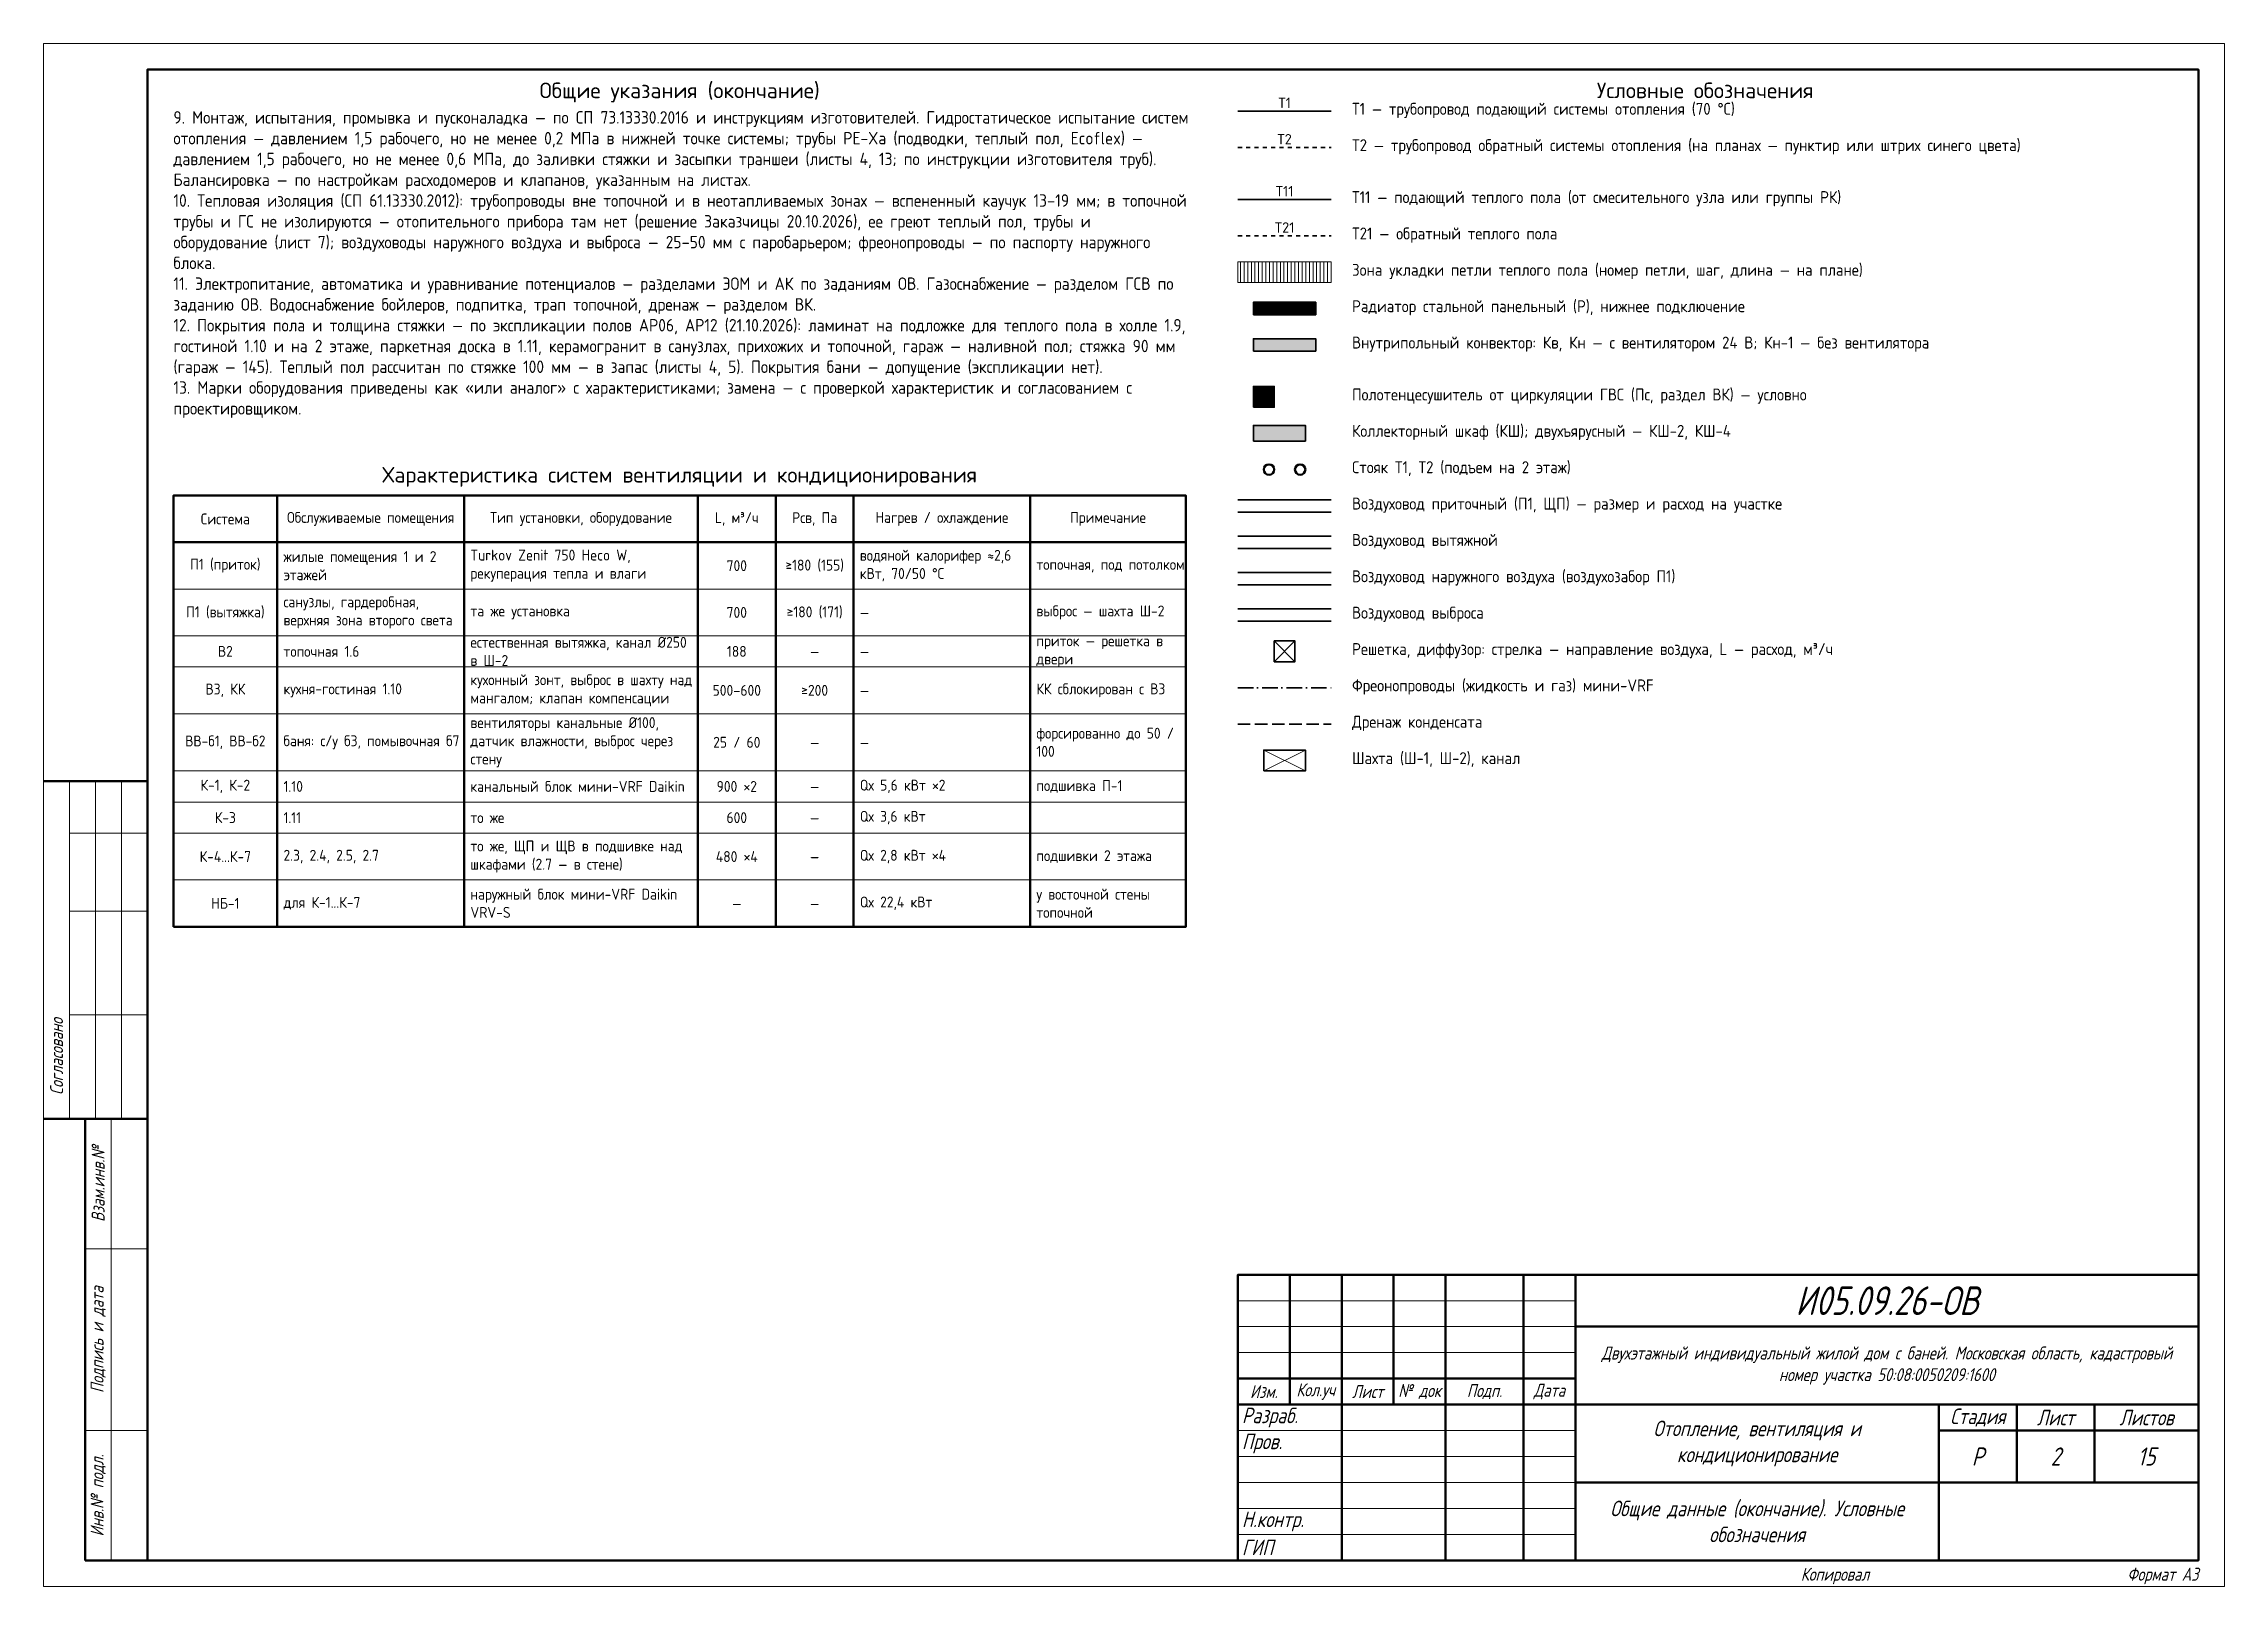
# Paper-space layout 'Лист' of a CAD drawing. Header units: millimetres. Extents: x 0 to 420, y 0 to 297.
import ezdxf
from ezdxf.enums import TextEntityAlignment as Align

# ---------------------------------------------------------------- set-up
doc = ezdxf.new("R2010")
doc.units = ezdxf.units.MM
for name, pattern in [('ОВ_ПУНКТ', [160, 80, -80]), ('ОВ_ШП', [460, 300, -80, 0, -80]), ('ОВ_ШТРИХ', [330, 240, -90])]:
    doc.linetypes.add(name, pattern=pattern)
for name, color, linetype, lineweight in [('ОВ_В', 32, 'Continuous', 35), ('ОВ_Выброс', 8, 'Continuous', 35), ('ОВ_Дренаж', 4, 'Continuous', 25), ('ОВ_КШ', 7, 'Continuous', 35), ('ОВ_Н', 3, 'Continuous', 35), ('ОВ_П', 5, 'Continuous', 35), ('ОВ_приборы', 7, 'Continuous', 35), ('ОВ_Т1', 1, 'Continuous', 50), ('ОВ_Т11', 6, 'Continuous', 35), ('ОВ_Т2', 5, 'Continuous', 50), ('ОВ_Т21', 4, 'Continuous', 35), ('ОВ_ТП', 1, 'Continuous', 13), ('ОВ_Фреон', 6, 'Continuous', 35), ('ОВ_шахты', 7, 'Continuous', 35), ('Рамка', 7, 'Continuous', 50), ('Таблицы', 7, 'Continuous', 18), ('Текст', 7, 'Continuous', 18), ('Тонкие', 8, 'Continuous', 13)]:
    doc.layers.add(name, color=color, linetype=linetype, lineweight=lineweight)
doc.styles.add('GOST', font='isocpeur.ttf', dxfattribs={"width": 0.9})
doc.styles.add('GOST_I', font='isocpeur.ttf', dxfattribs={"width": 0.8})

psp = doc.layouts.new('Лист')

# ---------------------------------------------------------------- hatches: boundary and pattern name
at = {"layer": 'ОВ_КШ'}
psp.add_hatch(color=2, dxfattribs=at).paths.add_polyline_path([(233, 220.5), (243, 220.5), (243, 223.5), (233, 223.5)])
at = {"layer": 'ОВ_приборы'}
h = psp.add_hatch(dxfattribs=at)
h.set_pattern_fill('ANSI31', scale=0.03, angle=45)
h.paths.add_polyline_path([(233, 244.8), (245, 244.8), (245, 247.2), (233, 247.2)])
psp.add_hatch(color=1, dxfattribs=at).paths.add_polyline_path([(233, 237.8), (245, 237.8), (245, 240.2), (233, 240.2)])
h = psp.add_hatch(dxfattribs=at)
h.set_pattern_fill('ANSI37', scale=0.02)
h.paths.add_polyline_path([(233, 227), (237, 227), (237, 231), (233, 231)])
at = {"layer": 'ОВ_ТП'}
h = psp.add_hatch(dxfattribs=at)
h.set_pattern_fill('ANSI31', scale=0.22, angle=45)
h.paths.add_polyline_path([(230, 251), (248, 251), (248, 255), (230, 255)])

# ---------------------------------------------------------------- linework, layer by layer
at = {"layer": 'ОВ_В'}
for points in [[(230, 202.2), (248, 202.2)], [(230, 199.8), (248, 199.8)]]:
    psp.add_lwpolyline(points, dxfattribs=at)
at = {"layer": 'ОВ_Выброс'}
for points in [[(230, 188.2), (248, 188.2)], [(230, 185.8), (248, 185.8)]]:
    psp.add_lwpolyline(points, dxfattribs=at)
at = {"layer": 'ОВ_Дренаж', "linetype": 'ОВ_ШТРИХ', "lineweight": 35, "ltscale": 0.01}
psp.add_lwpolyline([(230, 166), (248, 166)], dxfattribs=at)
at = {"layer": 'ОВ_КШ'}
psp.add_lwpolyline([(233, 220.5), (243, 220.5), (243, 223.5), (233, 223.5)], close=True, dxfattribs=at)
at = {"layer": 'ОВ_Н'}
for points in [[(230, 195.2), (248, 195.2)], [(230, 192.8), (248, 192.8)]]:
    psp.add_lwpolyline(points, dxfattribs=at)
at = {"layer": 'ОВ_П'}
for points in [[(230, 209.2), (248, 209.2)], [(230, 206.8), (248, 206.8)], [(237, 178), (241, 182)], [(237, 182), (241, 178)]]:
    psp.add_lwpolyline(points, dxfattribs=at)
psp.add_lwpolyline([(237, 178), (241, 178), (241, 182), (237, 182)], close=True, dxfattribs=at)
at = {"layer": 'ОВ_приборы'}
for points in [[(233, 244.8), (245, 244.8), (245, 247.2), (233, 247.2)], [(233, 237.8), (245, 237.8), (245, 240.2), (233, 240.2)], [(233, 227), (237, 227), (237, 231), (233, 231)]]:
    psp.add_lwpolyline(points, close=True, dxfattribs=at)
at = {"layer": 'ОВ_Т1', "lineweight": 35}
psp.add_lwpolyline([(230, 284), (248, 284)], dxfattribs=at)
at = {"layer": 'ОВ_Т1'}
psp.add_circle((236, 215), 1, dxfattribs=at)
at = {"layer": 'ОВ_Т11', "lineweight": 35}
psp.add_lwpolyline([(230, 267), (248, 267)], dxfattribs=at)
at = {"layer": 'ОВ_Т2', "linetype": 'ОВ_ПУНКТ', "lineweight": 35, "ltscale": 0.01}
psp.add_lwpolyline([(230, 277), (248, 277)], dxfattribs=at)
at = {"layer": 'ОВ_Т2'}
psp.add_circle((242, 215), 1, dxfattribs=at)
at = {"layer": 'ОВ_Т21', "linetype": 'ОВ_ПУНКТ', "lineweight": 35, "ltscale": 0.01}
psp.add_lwpolyline([(230, 260), (248, 260)], dxfattribs=at)
at = {"layer": 'ОВ_ТП'}
psp.add_lwpolyline([(230, 251), (248, 251), (248, 255), (230, 255)], close=True, dxfattribs=at)
at = {"layer": 'ОВ_Фреон', "linetype": 'ОВ_ШП', "lineweight": 35, "ltscale": 0.01}
psp.add_lwpolyline([(230, 173), (248, 173)], dxfattribs=at)
at = {"layer": 'ОВ_шахты'}
psp.add_lwpolyline([(235, 157), (243, 157), (243, 161), (235, 161)], close=True, dxfattribs=at)
at = {"layer": 'ОВ_шахты', "lineweight": 18}
for points in [[(235, 157), (243, 161)], [(235, 161), (243, 157)]]:
    psp.add_lwpolyline(points, dxfattribs=at)
at = {"layer": 'Рамка', "lineweight": 50}
for points in [[(20, 5), (415, 5), (415, 292), (20, 292)], [(230, 5), (415, 5), (415, 60), (230, 60)]]:
    psp.add_lwpolyline(points, close=True, dxfattribs=at)
at = {"layer": 'Таблицы', "lineweight": 50}
for p, q in [((45, 210), (45, 127)), ((81, 210), (81, 127)), ((126, 210), (126, 127)), ((141, 210), (141, 127)), ((156, 210), (156, 127)), ((190, 210), (190, 127)), ((25, 201), (220, 201)), ((0, 155), (20, 155)), ((0, 90), (20, 90)), ((8, 5), (8, 90)), ((240, 35), (240, 60)), ((250, 5), (250, 60)), ((260, 35), (260, 60)), ((270, 5), (270, 60)), ((285, 5), (285, 60)), ((295, 5), (295, 60)), ((295, 50), (415, 50)), ((230, 40), (295, 40)), ((230, 35), (415, 35)), ((365, 5), (365, 35)), ((380, 20), (380, 35)), ((395, 20), (395, 35)), ((365, 30), (415, 30)), ((295, 20), (415, 20)), ((8, 5), (20, 5))]:
    psp.add_line(p, q, dxfattribs=at)
at = {"layer": 'Таблицы', "lineweight": 18}
for p, q in [((25, 192), (220, 192)), ((25, 183), (220, 183)), ((25, 177), (220, 177)), ((25, 168), (220, 168)), ((25, 157), (220, 157)), ((25, 151), (220, 151)), ((25, 145), (220, 145)), ((25, 136), (220, 136)), ((25, 127), (220, 127)), ((230, 55), (295, 55)), ((230, 50), (295, 50)), ((230, 45), (295, 45)), ((230, 30), (295, 30)), ((230, 25), (295, 25)), ((230, 20), (295, 20)), ((230, 15), (295, 15)), ((230, 10), (295, 10))]:
    psp.add_line(p, q, dxfattribs=at)
at = {"layer": 'Таблицы'}
for p, q in [((5, 90), (5, 155)), ((10, 90), (10, 155)), ((15, 90), (15, 155)), ((5, 145), (20, 145)), ((5, 130), (20, 130)), ((5, 110), (20, 110)), ((13, 5), (13, 90)), ((8, 65), (20, 65)), ((8, 30), (20, 30))]:
    psp.add_line(p, q, dxfattribs=at)
at = {"layer": 'Таблицы', "lineweight": 50}
psp.add_lwpolyline([(25, 127), (220, 127), (220, 210), (25, 210)], close=True, dxfattribs=at)
at = {"layer": 'Тонкие'}
psp.add_lwpolyline([(0, 0), (420, 0), (420, 297), (0, 297)], close=True, dxfattribs=at)

# ---------------------------------------------------------------- texts
at = {"layer": 'ОВ_Т1', "style": 'GOST'}
psp.add_text('Т1', height=2, dxfattribs=at).set_placement((239, 285.6), align=Align.MIDDLE_CENTER)
at = {"layer": 'ОВ_Т11', "style": 'GOST'}
psp.add_text('Т11', height=2, dxfattribs=at).set_placement((239, 268.6), align=Align.MIDDLE_CENTER)
at = {"layer": 'ОВ_Т2', "style": 'GOST'}
psp.add_text('Т2', height=2, dxfattribs=at).set_placement((239, 278.6), align=Align.MIDDLE_CENTER)
at = {"layer": 'ОВ_Т21', "style": 'GOST'}
psp.add_text('Т21', height=2, dxfattribs=at).set_placement((239, 261.6), align=Align.MIDDLE_CENTER)
at = {"layer": 'Текст', "style": 'GOST'}
for s, p in [('Общие указания (окончание)', (122.5, 288)), ('Условные обозначения', (320, 288)), ('Характеристика систем вентиляции и кондиционирования', (122.5, 214))]:
    psp.add_text(s, height=3, dxfattribs=at).set_placement(p, align=Align.MIDDLE_CENTER)
at = {"layer": 'Текст'}
for s, insert, char_height, width, attachment_point, style in [('Т1 — трубопровод подающий системы отопления (70 °С)', (252, 285.6), 2.3, 160, 1, 'GOST'), ('9. Монтаж, испытания, промывка и пусконаладка — по СП 73.13330.2016 и инструкциям изготовителей. Гидростатическое испытание систем отопления — давлением 1,5 рабочего, но не менее 0,2 МПа в нижней точке системы; трубы PE-Xa (подводки, теплый пол, Ecoflex) — давлением 1,5 рабочего, но не менее 0,6 МПа, до заливки стяжки и засыпки траншеи (листы 4, 13; по инструкции изготовителя труб). Балансировка — по настройкам расходомеров и клапанов, указанным на листах.\\P10. Тепловая изоляция (СП 61.13330.2012): трубопроводы вне топочной и в неотапливаемых зонах — вспененный каучук 13–19 мм; в топочной трубы и ГС не изолируются — отопительного прибора там нет (решение Заказчицы 20.10.2026), ее греют теплый пол, трубы и оборудование (лист 7); воздуховоды наружного воздуха и выброса — 25–50 мм с паробарьером; фреонопроводы — по паспорту наружного блока.\\P11. Электропитание, автоматика и уравнивание потенциалов — разделами ЭОМ и АК по заданиям ОВ. Газоснабжение — разделом ГСВ по заданию ОВ. Водоснабжение бойлеров, подпитка, трап топочной, дренаж — разделом ВК.\\P12. Покрытия пола и толщина стяжки — по экспликации полов АР06, АР12 (21.10.2026): ламинат на подложке для теплого пола в холле 1.9, гостиной 1.10 и на 2 этаже, паркетная доска в 1.11, керамогранит в санузлах, прихожих и топочной, гараж — наливной пол; стяжка 90 мм (гараж — 145). Теплый пол рассчитан по стяжке 100 мм — в запас (листы 4, 5). Покрытия бани — допущение (экспликации нет).\\P13. Марки оборудования приведены как «или аналог» с характеристиками; замена — с проверкой характеристик и согласованием с проектировщиком.', (25, 284), 2.4, 195, 1, 'GOST'), ('Т2 — трубопровод обратный системы отопления (на планах — пунктир или штрих синего цвета)', (252, 278.6), 2.3, 160, 1, 'GOST'), ('Т11 — подающий теплого пола (от смесительного узла или группы РК)', (252, 268.6), 2.3, 160, 1, 'GOST'), ('Т21 — обратный теплого пола', (252, 261.6), 2.3, 160, 1, 'GOST'), ('Зона укладки петли теплого пола (номер петли, шаг, длина — на плане)', (252, 254.6), 2.3, 160, 1, 'GOST'), ('Радиатор стальной панельный (Р), нижнее подключение', (252, 247.6), 2.3, 160, 1, 'GOST'), ('Внутрипольный конвектор: Кв, Кн — с вентилятором 24 В; Кн-1 — без вентилятора', (252, 240.6), 2.3, 160, 1, 'GOST'), ('Полотенцесушитель от циркуляции ГВС (Пс, раздел ВК) — условно', (252, 230.6), 2.3, 160, 1, 'GOST'), ('Коллекторный шкаф (КШ); двухъярусный — КШ-2, КШ-4', (252, 223.6), 2.3, 160, 1, 'GOST'), ('Стояк Т1, Т2 (подъем на 2 этаж)', (252, 216.6), 2.3, 160, 1, 'GOST'), ('Система', (35, 205.5), 2.1, 18, 5, 'GOST'), ('Обслуживаемые помещения', (63, 205.5), 2.1, 34, 5, 'GOST'), ('Тип установки, оборудование', (103.5, 205.5), 2.1, 43, 5, 'GOST'), ('L, м³/ч', (133.5, 205.5), 2.1, 13, 5, 'GOST'), ('Pсв, Па', (148.5, 205.5), 2.1, 13, 5, 'GOST'), ('Нагрев / охлаждение', (173, 205.5), 2.1, 32, 5, 'GOST'), ('Примечание', (205, 205.5), 2.1, 28, 5, 'GOST'), ('Воздуховод приточный (П1, ЩП) — размер и расход на участке', (252, 209.6), 2.3, 160, 1, 'GOST'), ('Воздуховод вытяжной', (252, 202.6), 2.3, 160, 1, 'GOST'), ('П1 (приток)', (35, 196.5), 2.1, 18, 5, 'GOST'), ('жилые помещения 1 и 2 этажей', (46.2, 196.5), 2.1, 33.6, 4, 'GOST'), ('Turkov Zenit 750 Heco W, рекуперация тепла и влаги', (82.2, 196.5), 2.1, 42.6, 4, 'GOST'), ('700', (133.5, 196.5), 2.1, 13, 5, 'GOST'), ('≥180 (155)', (148.5, 196.5), 2.1, 13, 5, 'GOST'), ('водяной калорифер ≈2,6 кВт, 70/50 °С', (157.2, 196.5), 2.1, 31.6, 4, 'GOST'), ('топочная, под потолком', (191.2, 196.5), 2.1, 27.6, 4, 'GOST'), ('Воздуховод наружного воздуха (воздухозабор П1)', (252, 195.6), 2.3, 160, 1, 'GOST'), ('санузлы, гардеробная, верхняя зона второго света', (46.2, 187.5), 2.1, 33.6, 4, 'GOST'), ('П1 (вытяжка)', (35, 187.5), 2.1, 18, 5, 'GOST'), ('та же установка', (82.2, 187.5), 2.1, 42.6, 4, 'GOST'), ('700', (133.5, 187.5), 2.1, 13, 5, 'GOST'), ('≥180 (171)', (148.5, 187.5), 2.1, 13, 5, 'GOST'), ('—', (157.2, 187.5), 2.1, 31.6, 4, 'GOST'), ('выброс — шахта Ш-2', (191.2, 187.5), 2.1, 27.6, 4, 'GOST'), ('Воздуховод выброса', (252, 188.6), 2.3, 160, 1, 'GOST'), ('В2', (35, 180), 2.1, 18, 5, 'GOST'), ('топочная 1.6', (46.2, 180), 2.1, 33.6, 4, 'GOST'), ('естественная вытяжка, канал Ø250 в Ш-2', (82.2, 180), 2.1, 42.6, 4, 'GOST'), ('188', (133.5, 180), 2.1, 13, 5, 'GOST'), ('приток — решетка в двери', (191.2, 180), 2.1, 27.6, 4, 'GOST'), ('Решетка, диффузор: стрелка — направление воздуха, L — расход, м³/ч', (252, 181.6), 2.3, 160, 1, 'GOST'), ('—', (148.5, 180), 2.1, 13, 5, 'GOST'), ('—', (157.2, 180), 2.1, 31.6, 4, 'GOST'), ('ВЗ, КК', (35, 172.5), 2.1, 18, 5, 'GOST'), ('кухня-гостиная 1.10', (46.2, 172.5), 2.1, 33.6, 4, 'GOST'), ('кухонный зонт, выброс в шахту над мангалом; клапан компенсации', (82.2, 172.5), 2.1, 42.6, 4, 'GOST'), ('500–600', (133.5, 172.5), 2.1, 13, 5, 'GOST'), ('≥200', (148.5, 172.5), 2.1, 13, 5, 'GOST'), ('—', (157.2, 172.5), 2.1, 31.6, 4, 'GOST'), ('КК сблокирован с ВЗ', (191.2, 172.5), 2.1, 27.6, 4, 'GOST'), ('Фреонопроводы (жидкость и газ) мини-VRF', (252, 174.6), 2.3, 160, 1, 'GOST'), ('ВВ-б1, ВВ-б2', (35, 162.5), 2.1, 18, 5, 'GOST'), ('баня: с/у б3, помывочная б7', (46.2, 162.5), 2.1, 33.6, 4, 'GOST'), ('вентиляторы канальные Ø100, датчик влажности, выброс через стену', (82.2, 162.5), 2.1, 42.6, 4, 'GOST'), ('форсированно до 50 / 100', (191.2, 162.5), 2.1, 27.6, 4, 'GOST'), ('Дренаж конденсата', (252, 167.6), 2.3, 160, 1, 'GOST'), ('25 / 60', (133.5, 162.5), 2.1, 13, 5, 'GOST'), ('—', (148.5, 162.5), 2.1, 13, 5, 'GOST'), ('—', (157.2, 162.5), 2.1, 31.6, 4, 'GOST'), ('Шахта (Ш-1, Ш-2), канал', (252, 160.6), 2.3, 160, 1, 'GOST'), ('К-1, К-2', (35, 154), 2.1, 18, 5, 'GOST'), ('1.10', (46.2, 154), 2.1, 33.6, 4, 'GOST'), ('канальный блок мини-VRF Daikin', (82.2, 154), 2.1, 42.6, 4, 'GOST'), ('900 ×2', (133.5, 154), 2.1, 13, 5, 'GOST'), ('—', (148.5, 154), 2.1, 13, 5, 'GOST'), ('Qх 5,6 кВт ×2', (157.2, 154), 2.1, 31.6, 4, 'GOST'), ('подшивка П-1', (191.2, 154), 2.1, 27.6, 4, 'GOST'), ('К-3', (35, 148), 2.1, 18, 5, 'GOST'), ('1.11', (46.2, 148), 2.1, 33.6, 4, 'GOST'), ('то же', (82.2, 148), 2.1, 42.6, 4, 'GOST'), ('600', (133.5, 148), 2.1, 13, 5, 'GOST'), ('—', (148.5, 148), 2.1, 13, 5, 'GOST'), ('Qх 3,6 кВт', (157.2, 148), 2.1, 31.6, 4, 'GOST'), ('то же, ЩП и ЩВ в подшивке над шкафами (2.7 — в стене)', (82.2, 140.5), 2.1, 42.6, 4, 'GOST'), ('К-4...К-7', (35, 140.5), 2.1, 18, 5, 'GOST'), ('2.3, 2.4, 2.5, 2.7', (46.2, 140.5), 2.1, 33.6, 4, 'GOST'), ('480 ×4', (133.5, 140.5), 2.1, 13, 5, 'GOST'), ('—', (148.5, 140.5), 2.1, 13, 5, 'GOST'), ('Qх 2,8 кВт ×4', (157.2, 140.5), 2.1, 31.6, 4, 'GOST'), ('подшивки 2 этажа', (191.2, 140.5), 2.1, 27.6, 4, 'GOST'), ('НБ-1', (35, 131.5), 2.1, 18, 5, 'GOST'), ('для К-1...К-7', (46.2, 131.5), 2.1, 33.6, 4, 'GOST'), ('наружный блок мини-VRF Daikin VRV-S', (82.2, 131.5), 2.1, 42.6, 4, 'GOST'), ('—', (133.5, 131.5), 2.1, 13, 5, 'GOST'), ('—', (148.5, 131.5), 2.1, 13, 5, 'GOST'), ('Qх 22,4 кВт', (157.2, 131.5), 2.1, 31.6, 4, 'GOST'), ('у восточной стены топочной', (191.2, 131.5), 2.1, 27.6, 4, 'GOST'), ('{\\W0.8;\\Q15;Двухэтажный индивидуальный жилой дом с баней. Московская область, кадастровый номер участка 50:08:0050209:1600}', (355, 42.5), 2.5, 116, 5, 'GOST_I'), ('{\\W0.8;\\Q15;Отопление, вентиляция и кондиционирование}', (330, 27.5), 3, 66, 5, 'GOST_I'), ('{\\W0.8;\\Q15;Общие данные (окончание). Условные обозначения}', (330, 12.5), 3, 66, 5, 'GOST_I')]:
    psp.add_mtext(s, dxfattribs=dict(at, insert=insert, char_height=char_height, width=width, attachment_point=attachment_point, style=style))
at = {"layer": 'Текст', "char_height": 2.5, "attachment_point": 5, "rotation": 90, "style": 'GOST_I'}
for s, insert in [('{\\W0.8;\\Q15;Согласовано}', (2.5, 102)), ('{\\W0.8;\\Q15;Взам.инв.№}', (10.5, 77.5)), ('{\\W0.8;\\Q15;Подпись и дата}', (10.5, 47.5)), ('{\\W0.8;\\Q15;Инв.№ подл.}', (10.5, 17.5))]:
    psp.add_mtext(s, dxfattribs=dict(at, insert=insert))
at = {"layer": 'Текст', "style": 'GOST_I'}
for s, insert, char_height, attachment_point in [('{\\W0.8;\\Q15;И05.09.26-ОВ}', (355, 55), 5.5, 5), ('{\\W0.8;\\Q15;Изм.}', (235, 37.5), 2.5, 5), ('{\\W0.8;\\Q15;Кол.уч}', (245, 37.5), 2.5, 5), ('{\\W0.8;\\Q15;Лист}', (255, 37.5), 2.5, 5), ('{\\W0.8;\\Q15;№ док}', (265, 37.5), 2.5, 5), ('{\\W0.8;\\Q15;Подп.}', (277.5, 37.5), 2.5, 5), ('{\\W0.8;\\Q15;Дата}', (290, 37.5), 2.5, 5), ('{\\W0.8;\\Q15;Разраб.}', (230.8, 32.5), 3, 4), ('{\\W0.8;\\Q15;Стадия}', (372.5, 32.5), 3, 5), ('{\\W0.8;\\Q15;Лист}', (387.5, 32.5), 3, 5), ('{\\W0.8;\\Q15;Листов}', (405, 32.5), 3, 5), ('{\\W0.8;\\Q15;Пров.}', (230.8, 27.5), 3, 4), ('{\\W0.8;\\Q15;}', (250.8, 32.5), 3, 4), ('{\\W0.8;\\Q15;}', (285.6, 32.5), 3, 4), ('{\\W0.8;\\Q15;}', (250.8, 27.5), 3, 4), ('{\\W0.8;\\Q15;}', (285.6, 27.5), 3, 4), ('{\\W0.8;\\Q15;Р}', (372.5, 25), 3.5, 5), ('{\\W0.8;\\Q15;2}', (387.5, 25), 3.5, 5), ('{\\W0.8;\\Q15;15}', (405, 25), 3.5, 5), ('{\\W0.8;\\Q15;Н.контр.}', (230.8, 12.5), 3, 4), ('{\\W0.8;\\Q15;ГИП}', (230.8, 7.5), 3, 4), ('{\\W0.8;\\Q15;}', (250.8, 12.5), 3, 4), ('{\\W0.8;\\Q15;}', (285.6, 12.5), 3, 4), ('{\\W0.8;\\Q15;}', (250.8, 7.5), 3, 4), ('{\\W0.8;\\Q15;}', (285.6, 7.5), 3, 4), ('{\\W0.8;\\Q15;Копировал}', (345, 2), 2.5, 5), ('{\\W0.8;\\Q15;Формат А3}', (415, 2), 2.5, 6)]:
    psp.add_mtext(s, dxfattribs=dict(at, insert=insert, char_height=char_height, attachment_point=attachment_point))

doc.saveas('drawing.dxf')
